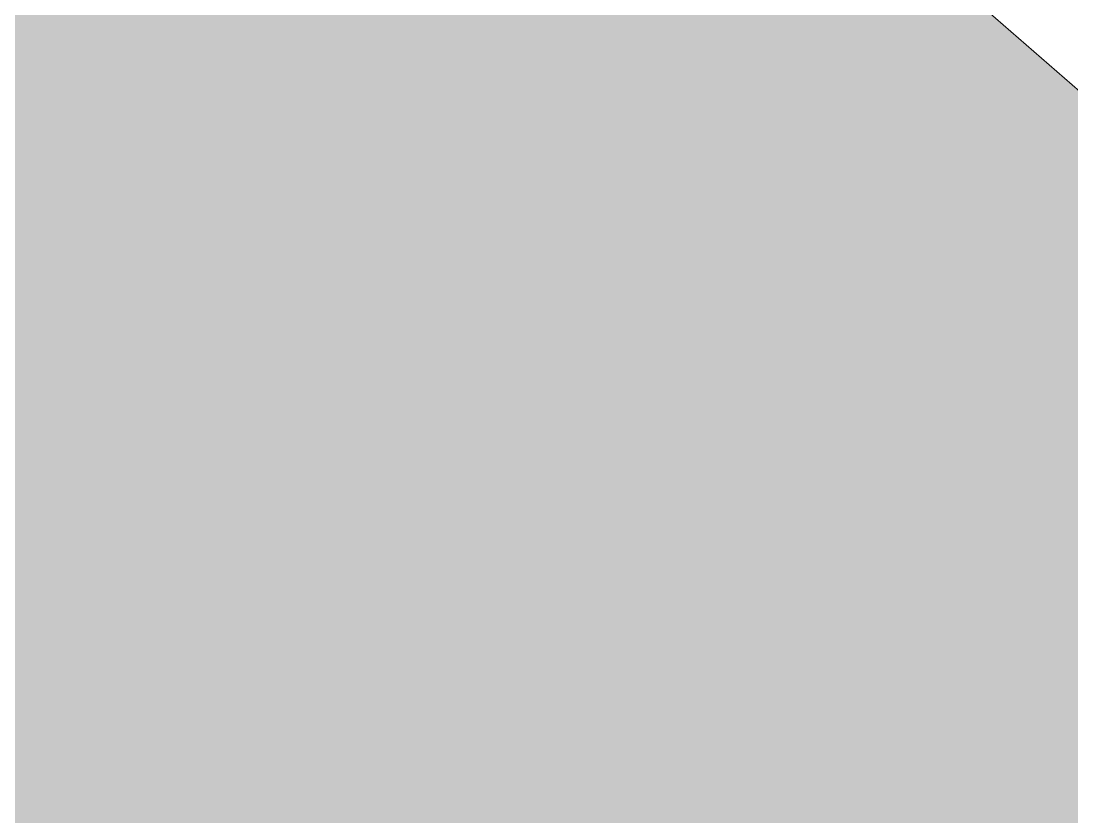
# Model space of a CAD drawing. Header units: metres. Extents: x -3 to 687, y -1 to 1371.
# Drawn here: x 499.45 to 504.74, y 103.94 to 107.95 of the extents above; entities that cross this region are included whole.
import ezdxf

# ---------------------------------------------------------------- set-up
doc = ezdxf.new("R2010")
doc.units = ezdxf.units.M
doc.header["$MEASUREMENT"] = 0
doc.layers.add('TPX_VEGETATION_GREEN_SPACES', color=7, linetype='CONTINUOUS', lineweight=0, true_color=0x58ba48)
doc.layers.add('TPX_VEGETATION_GREEN_SPACES_HATCH', color=7, linetype='CONTINUOUS', lineweight=0, true_color=0x58ba48)

msp = doc.modelspace()

# ---------------------------------------------------------------- hatches: boundary and pattern name
at = {"layer": 'TPX_VEGETATION_GREEN_SPACES_HATCH'}
msp.add_hatch(color=256, dxfattribs=at).paths.add_polyline_path([(459.1356, 143.0615), (444.1006, 122.6451), (450.8591, 117.6255), (451.2055, 96.884), (509.7967, 66.1392), (506.595, 59.7302), (558.0647, 36.0592), (613.4355, 11.8523), (641.4877, 0), (658.6246, 0), (579.3229, 34.5805), (561.3934, 43.7307), (551.7558, 51.0167), (540.0196, 67.0683), (523.3111, 87.7231), (509.134, 103.7981), (494.4847, 116.5635), (475.7819, 131.8951), (459.1356, 143.0615)])

# ---------------------------------------------------------------- linework, layer by layer
at = {"layer": 'TPX_VEGETATION_GREEN_SPACES', "elevation": 0.0031}
msp.add_lwpolyline([(459.1356, 143.0615), (444.1006, 122.6451), (450.8591, 117.6255), (451.2055, 96.884), (509.7967, 66.1392), (506.595, 59.7302), (558.0647, 36.0592), (613.4355, 11.8523), (641.4877, 0), (658.6246, 0), (579.3229, 34.5805), (561.3934, 43.7307), (551.7558, 51.0167), (540.0196, 67.0683), (523.3111, 87.7231), (509.134, 103.7981), (494.4847, 116.5635), (475.7819, 131.8951)], close=True, dxfattribs=at)

doc.saveas('drawing.dxf')
